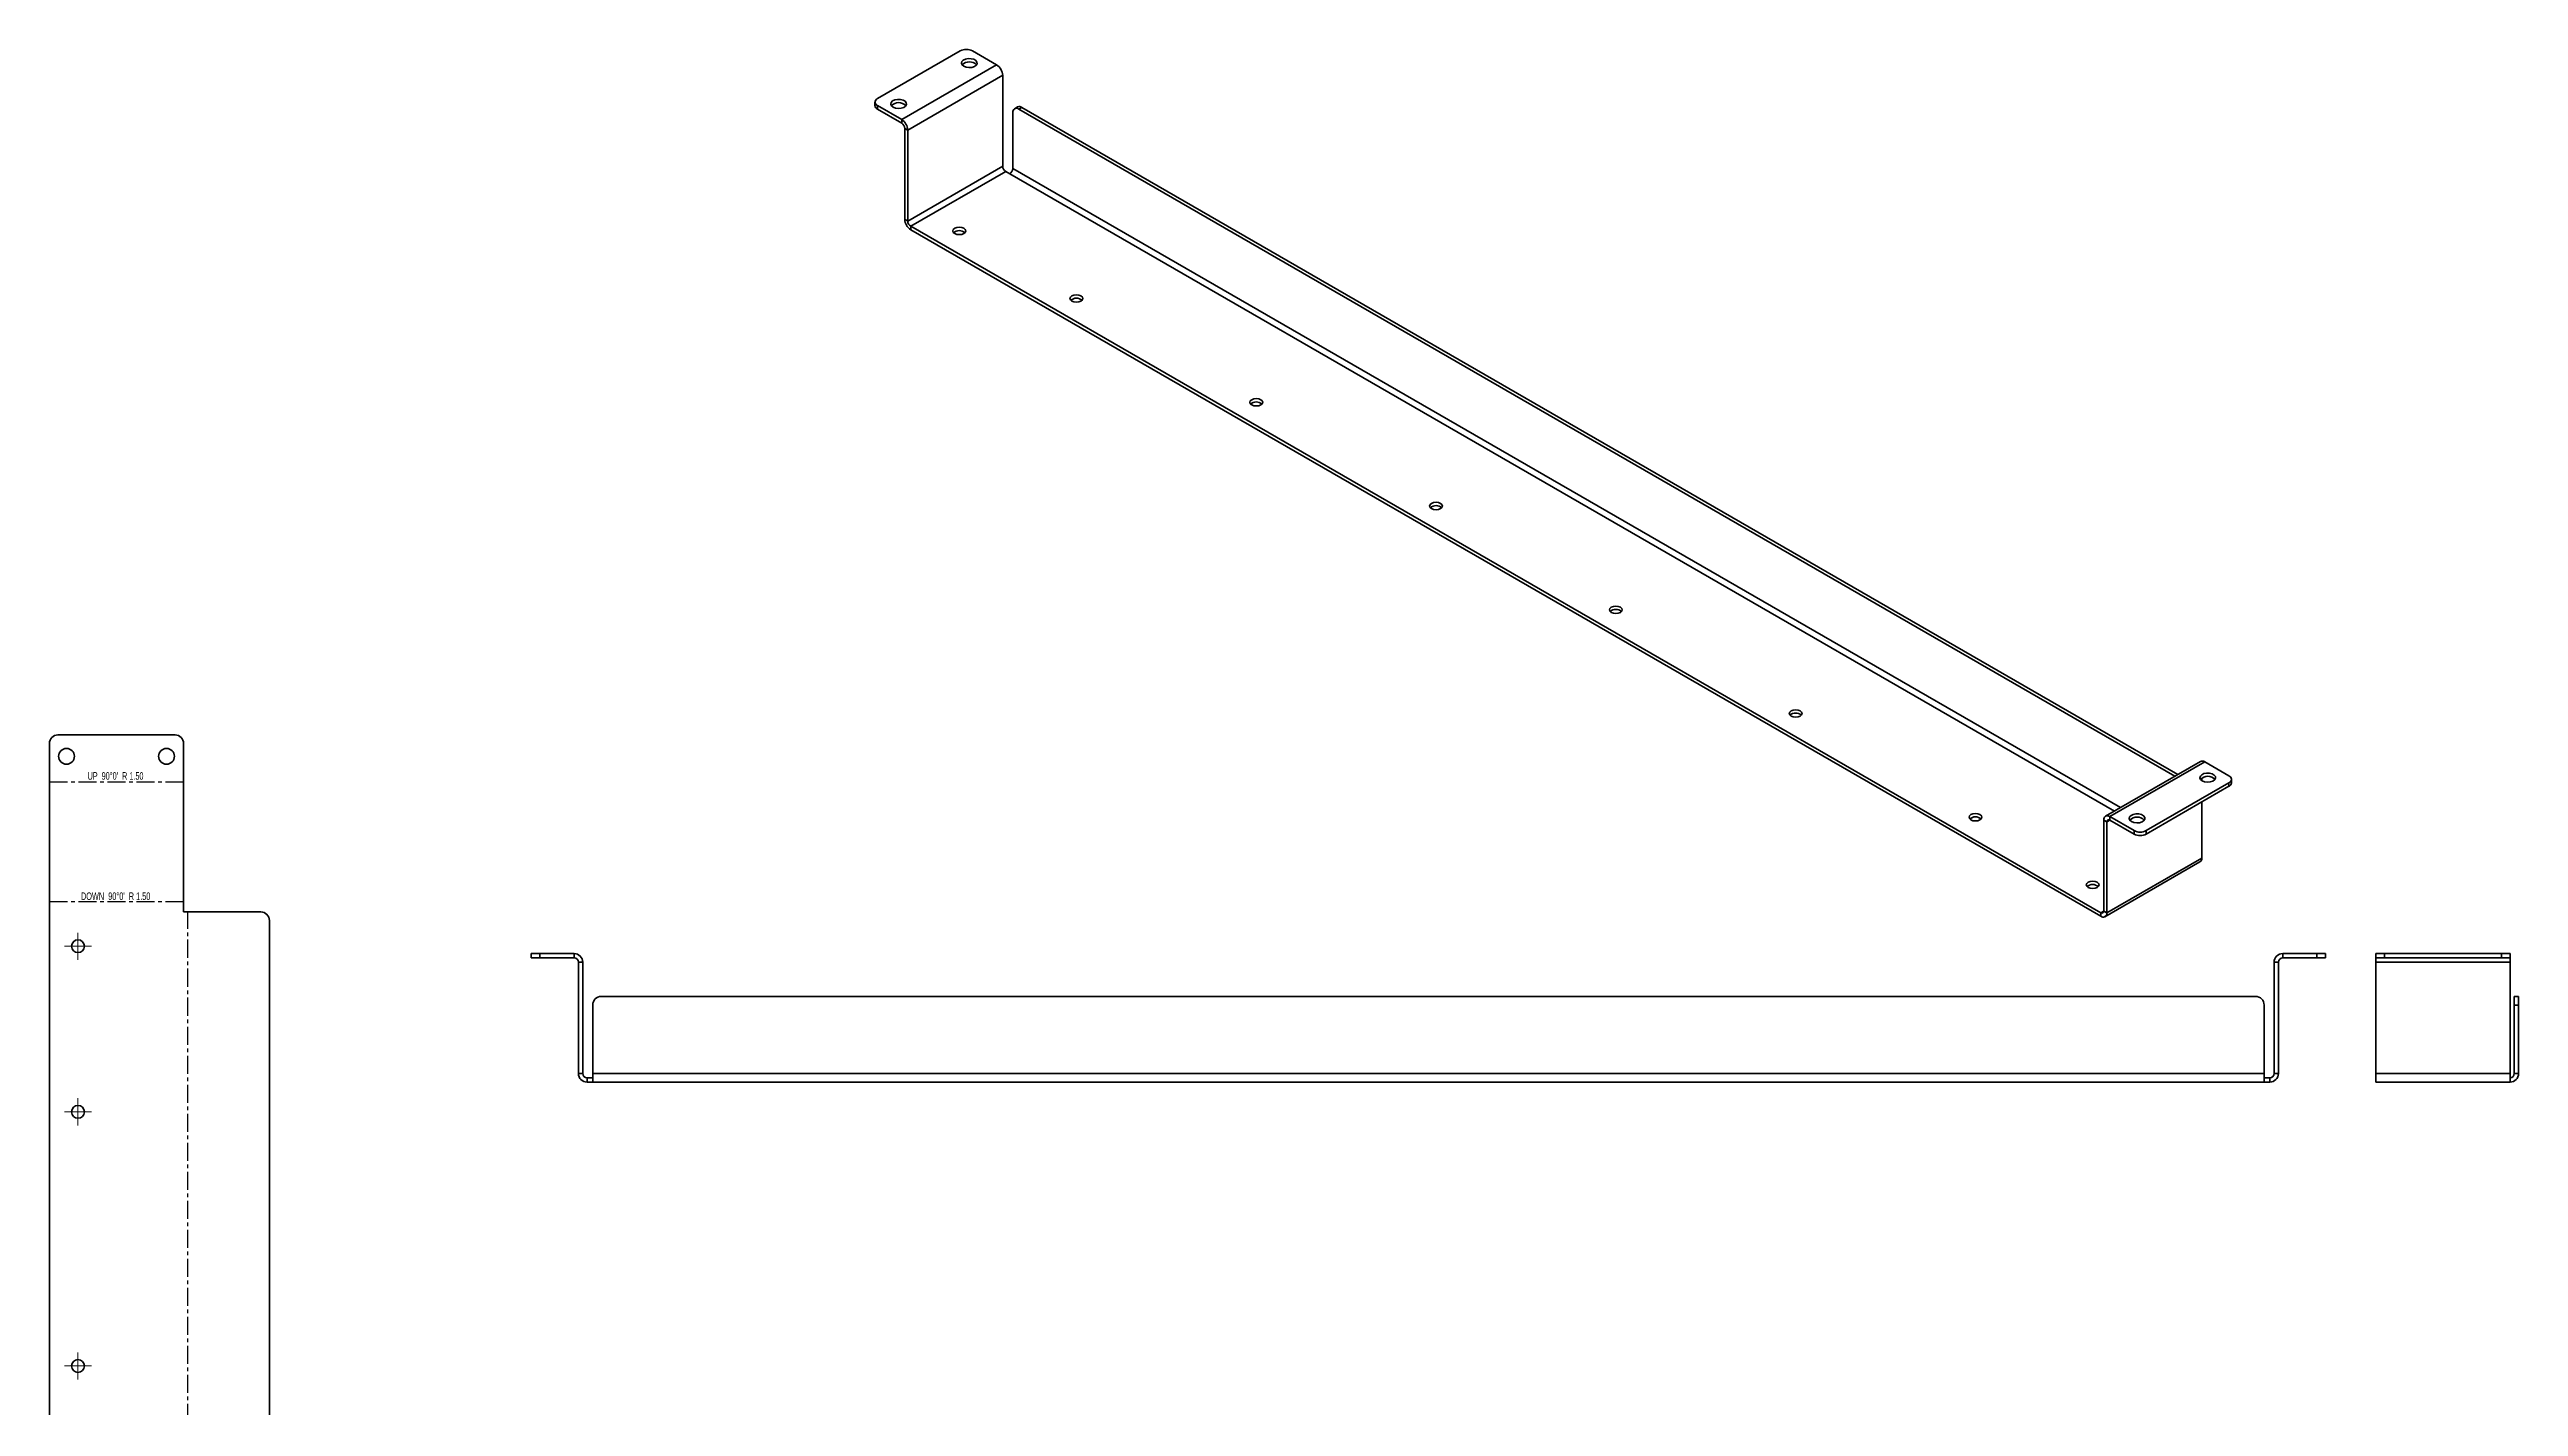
# Model space of a CAD drawing. Header units: millimetres. Extents: x -384 to 480, y -183 to 766.
# Drawn here: x -384 to 480, y 291 to 766 of the extents above; entities that cross this region are included whole.
import ezdxf

# ---------------------------------------------------------------- set-up
doc = ezdxf.new("R2010")
doc.units = ezdxf.units.MM
doc.linetypes.add('CENTER', pattern=[10.16, 6.35, -1.27, 1.27, -1.27])
doc.styles.add('SLDTEXTSTYLE0', font='TXT', dxfattribs={"width": 0.605})
doc.styles.add('SLDTEXTSTYLE1', font='TXT', dxfattribs={"width": 0.574118})

# ---------------------------------------------------------------- blocks, each defined once
blk = doc.blocks.new('SW_CENTERMARKSYMBOL_4')
at = {"color": 0, "linetype": 'Continuous', "lineweight": 18}
for p, q in [((-2.5, 0), (-4.75, 0)), ((0, 0), (-2.5, 0)), ((0, 2.5), (0, 4.75)), ((0, 0), (0, 2.5)), ((0, 0), (0, -2.5)), ((0, 0), (2.5, 0)), ((2.5, 0), (4.75, 0)), ((0, -2.5), (0, -4.75))]:
    blk.add_line(p, q, dxfattribs=at)
blk = doc.blocks.new('SW_CENTERMARKSYMBOL_5')
at = {"color": 0, "linetype": 'Continuous', "lineweight": 18}
for p, q in [((-2.5, 0), (-4.75, 0)), ((0, 0), (-2.5, 0)), ((0, 2.5), (0, 4.75)), ((0, 0), (0, 2.5)), ((0, 0), (0, -2.5)), ((0, 0), (2.5, 0)), ((2.5, 0), (4.75, 0)), ((0, -2.5), (0, -4.75))]:
    blk.add_line(p, q, dxfattribs=at)
blk = doc.blocks.new('SW_CENTERMARKSYMBOL_7')
at = {"color": 0, "linetype": 'Continuous', "lineweight": 18}
for p, q in [((-2.5, 0), (-4.75, 0)), ((0, 0), (-2.5, 0)), ((0, 2.5), (0, 4.75)), ((0, 0), (0, 2.5)), ((0, 0), (0, -2.5)), ((0, 0), (2.5, 0)), ((2.5, 0), (4.75, 0)), ((0, -2.5), (0, -4.75))]:
    blk.add_line(p, q, dxfattribs=at)
blk = doc.blocks.new('SW_CENTERMARKSYMBOL_12')
at = {"color": 0, "linetype": 'Continuous', "lineweight": 18}
for p, q in [((-2.5, 0), (-4.75, 0)), ((0, 0), (-2.5, 0)), ((0, 2.5), (0, 4.75)), ((0, 0), (0, 2.5)), ((0, 0), (0, -2.5)), ((0, 0), (2.5, 0)), ((2.5, 0), (4.75, 0)), ((0, -2.5), (0, -4.75))]:
    blk.add_line(p, q, dxfattribs=at)
blk = doc.blocks.new('SW_CENTERMARKSYMBOL_13')
at = {"color": 0, "linetype": 'Continuous', "lineweight": 18}
for p, q in [((-2.5, 0), (-4.75, 0)), ((0, 0), (-2.5, 0)), ((0, 2.5), (0, 4.75)), ((0, 0), (0, 2.5)), ((0, 0), (0, -2.5)), ((0, 0), (2.5, 0)), ((2.5, 0), (4.75, 0)), ((0, -2.5), (0, -4.75))]:
    blk.add_line(p, q, dxfattribs=at)
blk = doc.blocks.new('SW_CENTERMARKSYMBOL_15')
at = {"color": 0, "linetype": 'Continuous', "lineweight": 18}
for p, q in [((-2.5, 0), (-4.75, 0)), ((0, 0), (-2.5, 0)), ((0, 2.5), (0, 4.75)), ((0, 0), (0, 2.5)), ((0, 0), (0, -2.5)), ((0, 0), (2.5, 0)), ((2.5, 0), (4.75, 0)), ((0, -2.5), (0, -4.75))]:
    blk.add_line(p, q, dxfattribs=at)

msp = doc.modelspace()

# ---------------------------------------------------------------- linework, layer by layer
at = {"color": 7, "linetype": 'Continuous', "lineweight": 35}
for p, q in [((-65.28, 765.33), (-94.28, 748.6)), ((-52.56, 760.44), (-61.04, 765.33)), ((-52.56, 760.44), (-85.79, 741.25)), ((-50.44, 756.76), (-83.67, 737.58)), ((-50.44, 756.76), (-50.44, 724.92)), ((-95.15, 747.37), (-95.15, 746.15)), ((-94.28, 746.15), (-94.28, 744.92)), ((-94.28, 746.15), (-85.79, 741.25)), ((-94.28, 744.92), (-85.79, 740.02)), ((-46.9, 724.1), (-46.9, 743.7)), ((-45.22, 745.68), (-46.28, 745.07)), ((-43.72, 745.53), (-44.78, 744.92)), ((-44.78, 744.92), (359.87, 511.32)), ((-43.72, 745.53), (360.93, 511.94)), ((-85.79, 740.02), (-85.79, 741.25)), ((-84.73, 738.19), (-83.67, 737.58)), ((-84.73, 706.34), (-84.73, 738.19)), ((-83.67, 705.73), (-83.67, 737.58)), ((-50.44, 724.92), (-83.67, 705.73)), ((-82.61, 703.89), (-49.37, 723.08)), ((-49.37, 723.08), (-47.96, 722.26)), ((-47.96, 722.26), (338.65, 499.08)), ((340.77, 500.3), (-46.9, 724.1)), ((-83.67, 705.73), (-84.73, 706.34)), ((-82.61, 703.89), (333.88, 463.46)), ((-82.61, 703.89), (-82.61, 702.67)), ((-82.61, 702.67), (333.88, 462.24)), ((-384.1, -180.24), (-384.1, 522.77)), ((-381.1, 525.77), (-340.1, 525.77)), ((-337.1, 522.77), (-337.1, 463.76)), ((368.79, 516.48), (335.56, 497.29)), ((337.06, 497.14), (370.29, 516.33)), ((369.23, 509.81), (369.23, 510.6)), ((378.78, 511.43), (370.29, 516.33)), ((379.66, 508.98), (379.66, 510.21)), ((349.79, 492.25), (378.78, 508.98)), ((349.79, 491.02), (378.78, 507.76)), ((369.23, 482.65), (369.23, 502.25)), ((378.78, 507.76), (378.78, 508.98)), ((336, 495.31), (334.94, 495.92)), ((334.94, 495.92), (334.94, 464.07)), ((336, 495.31), (337.06, 495.92)), ((336, 495.31), (336, 463.46)), ((337.06, 497.14), (345.54, 492.25)), ((337.06, 495.92), (337.06, 497.14)), ((337.06, 495.92), (345.54, 491.02)), ((345.54, 491.02), (345.54, 492.25)), ((349.79, 492.25), (349.79, 491.02)), ((335.38, 462.09), (368.61, 481.27)), ((369.23, 482.65), (336, 463.46)), ((-337.1, 463.76), (-310.1, 463.76)), ((-307.1, -118.24), (-307.1, 460.76)), ((334.94, 464.07), (333.88, 463.46)), ((333.88, 463.46), (333.88, 462.24)), ((334.94, 464.07), (336, 463.46)), ((-215.42, 447.67), (-215.42, 449.17)), ((-215.42, 449.17), (-212.42, 449.17)), ((-212.42, 447.67), (-215.42, 447.67)), ((-212.42, 449.17), (-212.42, 447.67)), ((-212.42, 449.17), (-200.42, 449.17)), ((-212.42, 447.67), (-200.42, 447.67)), ((-200.42, 447.67), (-200.42, 449.17)), ((-198.92, 446.17), (-197.42, 446.17)), ((-198.92, 407.17), (-198.92, 446.17)), ((-197.42, 407.17), (-197.42, 446.17)), ((396.08, 446.17), (394.58, 446.17)), ((394.58, 446.17), (394.58, 407.17)), ((396.08, 446.17), (396.08, 407.17)), ((397.58, 447.67), (397.58, 449.17)), ((397.58, 449.17), (409.58, 449.17)), ((397.58, 447.67), (409.58, 447.67)), ((409.58, 447.67), (409.58, 449.17)), ((409.58, 449.17), (412.58, 449.17)), ((412.58, 447.67), (409.58, 447.67)), ((412.58, 449.17), (412.58, 447.67)), ((430.15, 447.67), (430.15, 449.17)), ((430.15, 449.17), (433.15, 449.17)), ((433.15, 447.67), (430.15, 447.67)), ((430.15, 447.67), (430.15, 446.17)), ((430.15, 446.17), (477.15, 446.17)), ((430.15, 446.17), (430.15, 407.17)), ((433.15, 449.17), (433.15, 447.67)), ((433.15, 449.17), (474.15, 449.17)), ((433.15, 447.67), (474.15, 447.67)), ((474.15, 447.67), (474.15, 449.17)), ((474.15, 449.17), (477.15, 449.17)), ((477.15, 447.67), (474.15, 447.67)), ((477.15, 449.17), (477.15, 447.67)), ((477.15, 446.17), (477.15, 447.67)), ((477.15, 407.17), (477.15, 446.17)), ((388.08, 434.17), (-190.92, 434.17)), ((478.65, 434.17), (480.15, 434.17)), ((478.65, 431.17), (478.65, 434.17)), ((480.15, 434.17), (480.15, 431.17)), ((-193.92, 431.17), (-193.92, 407.17)), ((391.08, 407.17), (391.08, 431.17)), ((480.15, 431.17), (478.65, 431.17)), ((478.65, 431.17), (478.65, 407.17)), ((480.15, 431.17), (480.15, 407.17)), ((-197.42, 407.17), (-198.92, 407.17)), ((391.08, 407.17), (-193.92, 407.17)), ((-193.92, 404.17), (-193.92, 407.17)), ((391.08, 407.17), (391.08, 404.17)), ((394.58, 407.17), (396.08, 407.17)), ((477.15, 407.17), (430.15, 407.17)), ((430.15, 404.17), (430.15, 407.17)), ((477.15, 407.17), (477.15, 404.17)), ((478.65, 407.17), (480.15, 407.17)), ((-195.92, 405.67), (-195.92, 404.17)), ((-195.92, 405.67), (-193.92, 405.67)), ((-195.92, 404.17), (-193.92, 404.17)), ((391.08, 404.17), (-193.92, 404.17)), ((393.08, 405.67), (391.08, 405.67)), ((393.08, 404.17), (391.08, 404.17)), ((393.08, 405.67), (393.08, 404.17)), ((477.15, 404.17), (430.15, 404.17))]:
    msp.add_line(p, q, dxfattribs=at)
at = {"color": 7, "linetype": 'CENTER'}
for p, q in [((-337.1, 509.27), (-384.1, 509.27)), ((-337.1, 467.26), (-384.1, 467.26)), ((-335.6, -121.24), (-335.6, 463.76))]:
    msp.add_line(p, q, dxfattribs=at)
at = {"color": 7, "linetype": 'Continuous', "lineweight": 35, "flags": 128}
for points in [[(-64.05, 759.93), (-63.21, 759.6), (-62.23, 759.46), (-61.23, 759.54), (-60.35, 759.83), (-59.7, 760.28), (-59.38, 760.83), (-59.43, 761.41), (-59.83, 761.94), (-60.55, 762.36), (-61.47, 762.59), (-62.48, 762.62), (-63.44, 762.43), (-64.22, 762.06), (-64.71, 761.55), (-64.85, 760.97), (-64.62, 760.41), (-64.05, 759.93)], [(-88.8, 745.64), (-87.96, 745.31), (-86.98, 745.17), (-85.98, 745.26), (-85.09, 745.54), (-84.45, 745.99), (-84.13, 746.54), (-84.17, 747.12), (-84.58, 747.66), (-85.3, 748.07), (-86.22, 748.31), (-87.23, 748.33), (-88.19, 748.15), (-88.97, 747.77), (-89.46, 747.26), (-89.6, 746.69), (-89.37, 746.12), (-88.8, 745.64)], [(-67.23, 701.34), (-66.5, 701.06), (-65.64, 700.96), (-64.78, 701.06), (-64.05, 701.34), (-63.56, 701.76), (-63.39, 702.26), (-63.56, 702.76), (-64.05, 703.18), (-64.78, 703.46), (-65.64, 703.56), (-66.5, 703.46), (-67.23, 703.18), (-67.72, 702.76), (-67.89, 702.26), (-67.72, 701.76), (-67.23, 701.34)], [(-26.22, 677.67), (-25.49, 677.38), (-24.63, 677.29), (-23.76, 677.38), (-23.03, 677.67), (-22.55, 678.09), (-22.38, 678.58), (-22.55, 679.08), (-23.03, 679.5), (-23.76, 679.78), (-24.63, 679.88), (-25.49, 679.78), (-26.22, 679.5), (-26.7, 679.08), (-26.88, 678.58), (-26.7, 678.09), (-26.22, 677.67)], [(36.72, 641.34), (37.45, 641.05), (38.31, 640.96), (39.17, 641.05), (39.9, 641.34), (40.39, 641.76), (40.56, 642.25), (40.39, 642.75), (39.9, 643.17), (39.17, 643.45), (38.31, 643.55), (37.45, 643.45), (36.72, 643.17), (36.23, 642.75), (36.06, 642.25), (36.23, 641.76), (36.72, 641.34)], [(99.65, 605.01), (100.38, 604.72), (101.24, 604.63), (102.1, 604.72), (102.83, 605.01), (103.32, 605.43), (103.49, 605.92), (103.32, 606.42), (102.83, 606.84), (102.1, 607.12), (101.24, 607.22), (100.38, 607.12), (99.65, 606.84), (99.16, 606.42), (98.99, 605.92), (99.16, 605.43), (99.65, 605.01)], [(162.58, 568.68), (163.31, 568.39), (164.17, 568.3), (165.03, 568.39), (165.76, 568.68), (166.25, 569.1), (166.42, 569.59), (166.25, 570.09), (165.76, 570.51), (165.03, 570.79), (164.17, 570.89), (163.31, 570.79), (162.58, 570.51), (162.09, 570.09), (161.92, 569.59), (162.09, 569.1), (162.58, 568.68)], [(225.51, 532.35), (226.24, 532.06), (227.1, 531.97), (227.97, 532.06), (228.7, 532.35), (229.18, 532.77), (229.35, 533.26), (229.18, 533.76), (228.7, 534.18), (227.97, 534.46), (227.1, 534.56), (226.24, 534.46), (225.51, 534.18), (225.03, 533.76), (224.85, 533.26), (225.03, 532.77), (225.51, 532.35)], [(369.41, 509.7), (370.24, 509.37), (371.23, 509.23), (372.23, 509.31), (373.11, 509.6), (373.76, 510.05), (374.08, 510.6), (374.03, 511.18), (373.62, 511.72), (372.91, 512.13), (371.98, 512.36), (370.97, 512.39), (370.02, 512.21), (369.24, 511.83), (368.75, 511.32), (368.61, 510.75), (368.84, 510.18), (369.41, 509.7)], [(288.45, 496.02), (289.18, 495.73), (290.04, 495.63), (290.9, 495.73), (291.63, 496.02), (292.12, 496.44), (292.29, 496.93), (292.12, 497.43), (291.63, 497.85), (290.9, 498.13), (290.04, 498.23), (289.18, 498.13), (288.45, 497.85), (287.96, 497.43), (287.79, 496.93), (287.96, 496.44), (288.45, 496.02)], [(344.66, 495.41), (345.49, 495.08), (346.48, 494.95), (347.48, 495.03), (348.36, 495.31), (349.01, 495.76), (349.33, 496.31), (349.28, 496.89), (348.87, 497.43), (348.16, 497.84), (347.23, 498.08), (346.23, 498.1), (345.27, 497.92), (344.49, 497.55), (344, 497.04), (343.86, 496.46), (344.09, 495.89), (344.66, 495.41)], [(329.46, 472.34), (330.19, 472.06), (331.05, 471.96), (331.91, 472.06), (332.64, 472.34), (333.13, 472.76), (333.3, 473.26), (333.13, 473.76), (332.64, 474.18), (331.91, 474.46), (331.05, 474.56), (330.19, 474.46), (329.46, 474.18), (328.97, 473.76), (328.8, 473.26), (328.97, 472.76), (329.46, 472.34)]]:
    msp.add_lwpolyline(points, dxfattribs=at)
at = {"color": 7, "linetype": 'Continuous', "lineweight": 35}
for centre, radius in [((-378.1, 518.27), 2.75), ((-343.1, 518.27), 2.75), ((-374.1, 451.76), 2.25), ((-374.1, 393.76), 2.25), ((-374.1, 304.76), 2.25)]:
    msp.add_circle(centre, radius, dxfattribs=at)
for centre, radius, start, end in [((-63.16, 761.24), 4.61, 62.60967, 117.39033), ((-62.1, 757.91), 3.58, 44.85312, 135.14688), ((-55.04, 756.55), 4.61, 2.60548, 57.39452), ((-93.65, 746.3), 1.51, 185.6948, 245.62534), ((-93.81, 747.37), 1.31, 110.78342, 249.21658), ((-86.85, 743.62), 3.58, 44.85312, 135.14688), ((-45.61, 743.91), 1.31, 50.79671, 189.21404), ((-44.6, 744.31), 1.51, 54.38242, 114.30712), ((-88.28, 737.37), 4.61, 2.60548, 57.39452), ((-87.03, 738.08), 2.31, 2.60548, 57.39452), ((-48.13, 725.02), 2.31, 182.60548, 237.39452), ((-49.2, 724.2), 2.31, 302.60548, 357.39452), ((-80.12, 706.55), 4.61, 182.60548, 237.39452), ((-81.37, 705.84), 2.31, 182.60548, 237.39452), ((-65.64, 699.38), 3.02, 48.85087, 131.14913), ((-24.63, 675.7), 3.02, 48.85087, 131.14913), ((38.31, 639.37), 3.02, 48.85087, 131.14913), ((101.24, 603.04), 3.02, 48.85087, 131.14913), ((164.17, 566.71), 3.02, 48.85087, 131.14913), ((227.1, 530.38), 3.02, 48.85087, 131.14913), ((-381.1, 522.77), 3, 90, 180), ((-340.1, 522.77), 3, 0, 90), ((369.41, 515.1), 1.51, 54.38242, 114.30712), ((371.35, 507.68), 3.58, 44.85312, 135.14688), ((378.31, 510.21), 1.31, 290.78342, 69.21658), ((378.16, 509.13), 1.51, 294.37466, 354.3052), ((290.04, 494.05), 3.02, 48.85087, 131.14913), ((336.23, 496.13), 1.31, 50.79671, 189.21404), ((336.65, 495.41), 0.655, 50.79671, 189.21404), ((346.6, 493.39), 3.59, 44.92574, 134.5935), ((347.67, 496.34), 4.61, 242.60967, 297.39033), ((347.67, 495.11), 4.61, 242.60967, 297.39033), ((367.81, 482.47), 1.44, 304.05635, 7.25583), ((331.05, 470.37), 3.02, 48.85087, 131.14913), ((-310.1, 460.76), 3, 0, 90), ((334.29, 463.97), 0.655, 230.79671, 9.21404), ((334.71, 463.25), 1.31, 230.79671, 9.21404), ((-200.42, 446.17), 3, 0, 90), ((-200.42, 446.17), 1.5, 0, 90), ((397.58, 446.17), 3, 90, 180), ((397.58, 446.17), 1.5, 90, 180), ((-190.92, 431.17), 3, 90, 180), ((388.08, 431.17), 3, 0, 90), ((-195.92, 407.17), 3, 180, 270), ((-195.92, 407.17), 1.5, 180, 270), ((393.08, 407.17), 3, 270, 0), ((393.08, 407.17), 1.5, 270, 0), ((477.15, 407.17), 1.5, 270, 0), ((477.15, 407.17), 3, 270, 0)]:
    msp.add_arc(centre, radius, start, end, dxfattribs=at)

# ---------------------------------------------------------------- block references
at = {"color": 7, "linetype": 'Continuous', "lineweight": 18}
for name, p in [('SW_CENTERMARKSYMBOL_7', (-374.1, 451.76)), ('SW_CENTERMARKSYMBOL_15', (-374.1, 451.76)), ('SW_CENTERMARKSYMBOL_5', (-374.1, 393.76)), ('SW_CENTERMARKSYMBOL_13', (-374.1, 393.76)), ('SW_CENTERMARKSYMBOL_4', (-374.1, 304.76)), ('SW_CENTERMARKSYMBOL_12', (-374.1, 304.76))]:
    msp.add_blockref(name, p, dxfattribs=at)

# ---------------------------------------------------------------- texts
at = {"color": 7, "linetype": 'Continuous', "lineweight": 0, "char_height": 2.6458, "attachment_point": 2}
for s, insert, style in [("UP  90°0'  R 1.50", (-360.95, 512.72), 'SLDTEXTSTYLE1'), ("DOWN  90°0'  R 1.50", (-360.9, 470.6), 'SLDTEXTSTYLE0')]:
    msp.add_mtext(s, dxfattribs=dict(at, insert=insert, style=style))

doc.saveas('drawing.dxf')
